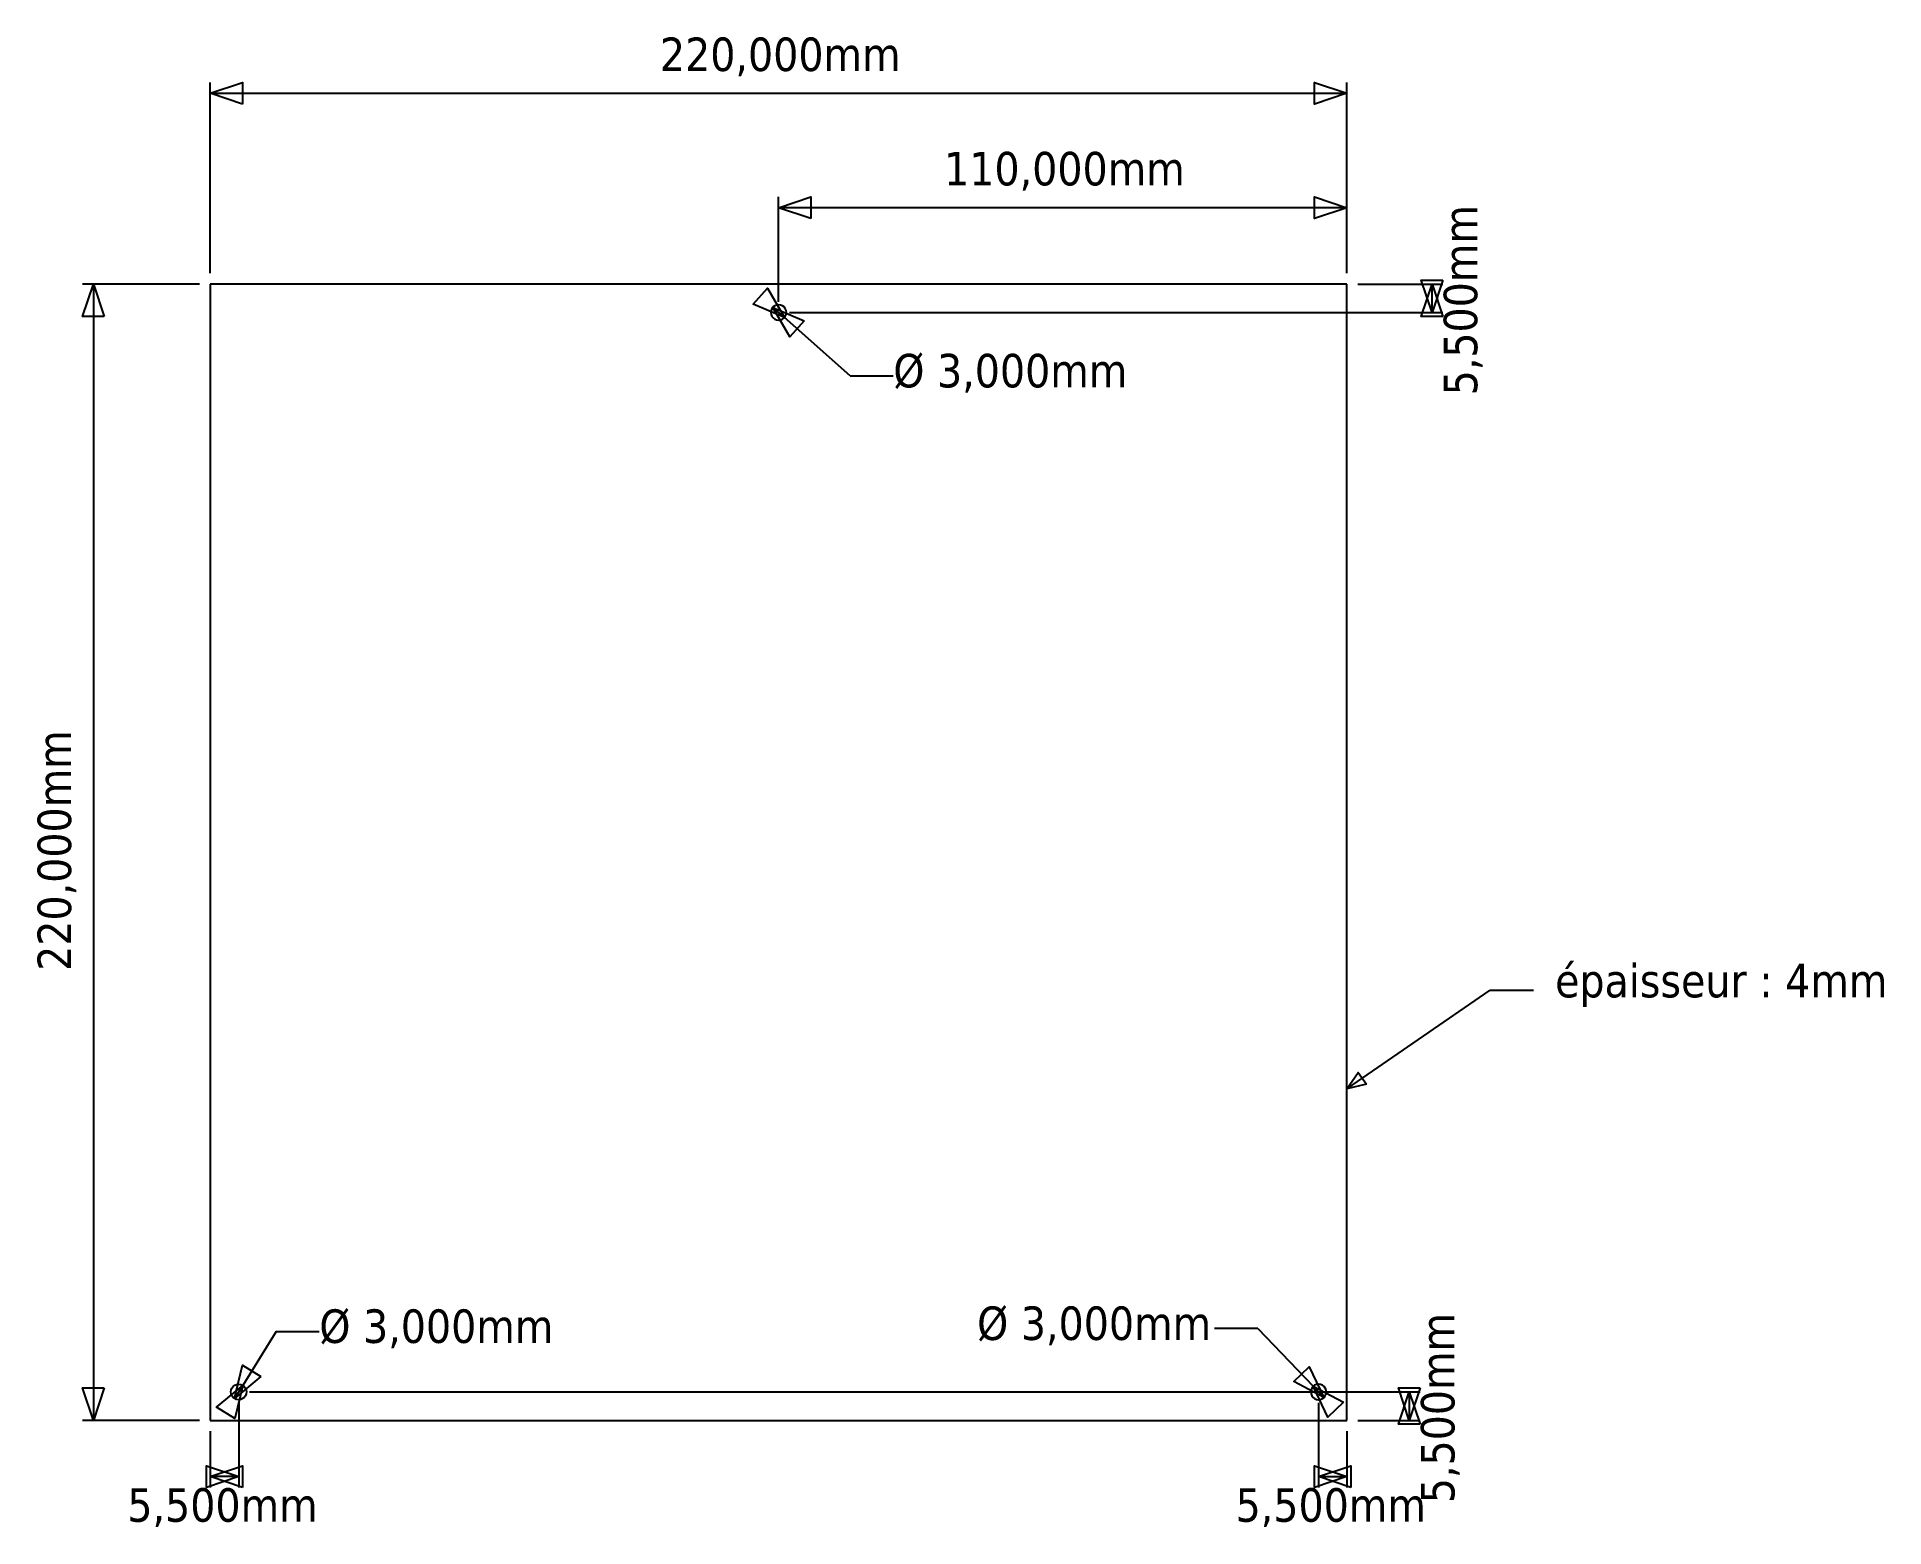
# Model space of a CAD drawing. Extents: x -161 to 197, y -142 to 147.
import ezdxf

# ---------------------------------------------------------------- set-up
doc = ezdxf.new("R2010")
doc.units = 0
doc.header["$MEASUREMENT"] = 0
doc.layers.get('0').update_dxf_attribs({"linetype": 'CONTINUOUS'})
doc.styles.add('TAHOMA', font='Tahoma', dxfattribs={"height": 0.2})

msp = doc.modelspace()

# ---------------------------------------------------------------- linework, layer by layer
at = {"color": 5}
for p, q in [((-127.03, 100.99), (-127.03, 137.92)), ((92.97, 100.99), (92.97, 137.92)), ((-127.03, 135.84), (92.97, 135.84)), ((-17.03, 95.49), (-17.03, 115.79)), ((92.97, 100.99), (92.97, 115.79)), ((92.97, 113.7), (-17.03, 113.7)), ((-129.12, 98.9), (-151.74, 98.9)), ((-149.65, 98.9), (-149.65, -121.1)), ((95.06, 98.9), (111.54, 98.9)), ((109.45, 93.4), (109.45, 98.9)), ((-15.91, 92.41), (-18.15, 94.4)), ((-14.94, 93.4), (111.54, 93.4)), ((-3.18, 81.12), (-15.91, 92.41)), ((-3.18, 81.12), (5.17, 81.12)), ((92.97, -56.94), (120.72, -37.8)), ((120.72, -37.8), (129.08, -37.8)), ((75.7, -103.32), (67.34, -103.32)), ((75.7, -103.32), (86.43, -114.51)), ((-114.28, -103.89), (-120.74, -114.32)), ((-114.28, -103.89), (-105.92, -103.89)), ((-120.74, -114.32), (-122.32, -116.87)), ((-121.53, -117.68), (-121.53, -134.08)), ((-119.44, -115.6), (107.13, -115.6)), ((86.43, -114.51), (88.51, -116.68)), ((87.47, -117.68), (87.47, -134.08)), ((105.04, -115.6), (105.04, -121.1)), ((-129.12, -121.1), (-151.74, -121.1)), ((95.06, -121.1), (107.13, -121.1)), ((-127.03, -123.18), (-127.03, -134.08)), ((92.97, -123.18), (92.97, -134.08)), ((-121.53, -131.99), (-127.03, -131.99)), ((87.47, -131.99), (92.97, -131.99))]:
    msp.add_line(p, q, dxfattribs=at)
for p, q in [((-127.03, 98.9), (-127.03, -121.1)), ((92.97, 98.9), (-127.03, 98.9)), ((92.97, -121.1), (92.97, 98.9)), ((-18.48, 93.79), (-18.53, 93.4)), ((-18.53, 93.4), (-18.48, 93.02)), ((-18.33, 94.15), (-18.48, 93.79)), ((-18.48, 93.02), (-18.33, 92.65)), ((-18.09, 94.47), (-18.33, 94.15)), ((-17.78, 94.7), (-18.09, 94.47)), ((-17.42, 94.85), (-17.78, 94.7)), ((-17.03, 94.9), (-17.42, 94.85)), ((-16.64, 94.85), (-17.03, 94.9)), ((-16.28, 94.7), (-16.64, 94.85)), ((-15.97, 94.47), (-16.28, 94.7)), ((-15.73, 94.15), (-15.97, 94.47)), ((-15.58, 93.79), (-15.73, 94.15)), ((-15.73, 92.65), (-15.58, 93.02)), ((-15.53, 93.4), (-15.58, 93.79)), ((-15.58, 93.02), (-15.53, 93.4)), ((-18.33, 92.65), (-18.09, 92.34)), ((-18.09, 92.34), (-17.78, 92.11)), ((-17.78, 92.11), (-17.42, 91.96)), ((-17.42, 91.96), (-17.03, 91.9)), ((-17.03, 91.9), (-16.64, 91.96)), ((-16.64, 91.96), (-16.28, 92.11)), ((-16.28, 92.11), (-15.97, 92.34)), ((-15.97, 92.34), (-15.73, 92.65)), ((-122.59, -114.53), (-122.28, -114.3)), ((-122.28, -114.3), (-121.92, -114.15)), ((-121.92, -114.15), (-121.53, -114.1)), ((-121.53, -114.1), (-121.14, -114.15)), ((-121.14, -114.15), (-120.78, -114.3)), ((-120.78, -114.3), (-120.47, -114.53)), ((86.72, -114.3), (86.41, -114.53)), ((87.08, -114.15), (86.72, -114.3)), ((87.47, -114.1), (87.08, -114.15)), ((87.86, -114.15), (87.47, -114.1)), ((88.22, -114.3), (87.86, -114.15)), ((88.53, -114.53), (88.22, -114.3)), ((-123.03, -115.6), (-122.98, -115.21)), ((-122.98, -115.98), (-123.03, -115.6)), ((-122.98, -115.21), (-122.83, -114.85)), ((-122.83, -116.35), (-122.98, -115.98)), ((-122.83, -114.85), (-122.59, -114.53)), ((-122.59, -116.66), (-122.83, -116.35)), ((-122.28, -116.89), (-122.59, -116.66)), ((-121.92, -117.04), (-122.28, -116.89)), ((-121.53, -117.1), (-121.92, -117.04)), ((-121.14, -117.04), (-121.53, -117.1)), ((-120.78, -116.89), (-121.14, -117.04)), ((-120.47, -116.66), (-120.78, -116.89)), ((-120.47, -114.53), (-120.23, -114.85)), ((-120.23, -116.35), (-120.47, -116.66)), ((-120.23, -114.85), (-120.08, -115.21)), ((-120.08, -115.98), (-120.23, -116.35)), ((-120.08, -115.21), (-120.03, -115.6)), ((-120.03, -115.6), (-120.08, -115.98)), ((86.02, -115.21), (85.97, -115.6)), ((85.97, -115.6), (86.02, -115.98)), ((86.17, -114.85), (86.02, -115.21)), ((86.02, -115.98), (86.17, -116.35)), ((86.41, -114.53), (86.17, -114.85)), ((86.17, -116.35), (86.41, -116.66)), ((86.41, -116.66), (86.72, -116.89)), ((86.72, -116.89), (87.08, -117.04)), ((87.08, -117.04), (87.47, -117.1)), ((87.47, -117.1), (87.86, -117.04)), ((87.86, -117.04), (88.22, -116.89)), ((88.22, -116.89), (88.53, -116.66)), ((88.77, -114.85), (88.53, -114.53)), ((88.53, -116.66), (88.77, -116.35)), ((88.92, -115.21), (88.77, -114.85)), ((88.77, -116.35), (88.92, -115.98)), ((88.97, -115.6), (88.92, -115.21)), ((88.92, -115.98), (88.97, -115.6)), ((-127.03, -121.1), (92.97, -121.1))]:
    msp.add_line(p, q)

# ---------------------------------------------------------------- texts
at = {"color": 5, "char_height": 6.491, "attachment_point": 7, "style": 'TAHOMA'}
for s, insert in [('220,000mm', (-40, 139.12)), ('110,000mm', (15, 116.98)), ('épaisseur : 4mm', (133.26, -41.05)), ('Ø 3,000mm', (-105.92, -107.14)), ('5,500mm', (-143.08, -141.76)), ('5,500mm', (71.42, -141.76))]:
    msp.add_mtext(s, dxfattribs=dict(at, insert=insert))
at = {"color": 5, "char_height": 6.491, "attachment_point": 7, "rotation": 90, "style": 'TAHOMA'}
for s, insert in [('5,500mm', (119.22, 77.36)), ('220,000mm', (-152.93, -34.07)), ('5,500mm', (114.81, -137.14))]:
    msp.add_mtext(s, dxfattribs=dict(at, insert=insert))
at = {"color": 5, "extrusion": (-2.20633e-12, -2.42643e-09, 1), "insert": (5.17, 77.87), "char_height": 6.491, "attachment_point": 7, "text_direction": (1, 0, 0), "style": 'TAHOMA'}
msp.add_mtext('Ø 3,000mm', dxfattribs=at)
at = {"color": 5, "extrusion": (-2.22241e-12, -2.42125e-09, 1), "insert": (21.39, -106.57), "char_height": 6.491, "attachment_point": 7, "text_direction": (1, 0, 0), "style": 'TAHOMA'}
msp.add_mtext('Ø 3,000mm', dxfattribs=at)

# ---------------------------------------------------------------- meshes
at = {"color": 5}
mesh = msp.add_polyface(dxfattribs=at)
corners = [(-120.76, 133.75), (-127.03, 135.84), (-120.76, 137.92)]
mesh.append_faces([[corners[k] for k in face] for face in [(0, 1, 2)]], dxfattribs={"color": 5})
mesh = msp.add_polyface(dxfattribs=at)
corners = [(92.97, 135.84), (86.71, 133.75), (86.71, 137.92)]
mesh.append_faces([[corners[k] for k in face] for face in [(0, 1, 2)]], dxfattribs={"color": 5})
mesh = msp.add_polyface(dxfattribs=at)
corners = [(-10.76, 111.61), (-17.03, 113.7), (-10.76, 115.79)]
mesh.append_faces([[corners[k] for k in face] for face in [(0, 1, 2)]], dxfattribs={"color": 5})
mesh = msp.add_polyface(dxfattribs=at)
corners = [(92.97, 113.7), (86.71, 111.61), (86.71, 115.79)]
mesh.append_faces([[corners[k] for k in face] for face in [(0, 1, 2)]], dxfattribs={"color": 5})
mesh = msp.add_polyface(dxfattribs=at)
corners = [(-147.56, 92.64), (-151.74, 92.64), (-149.65, 98.9)]
mesh.append_faces([[corners[k] for k in face] for face in [(0, 1, 2)]], dxfattribs={"color": 5})
mesh = msp.add_polyface(dxfattribs=at)
corners = [(-15.91, 92.41), (-21.98, 95.01), (-19.21, 98.13)]
mesh.append_faces([[corners[k] for k in face] for face in [(0, 1, 2)]], dxfattribs={"color": 5})
mesh = msp.add_polyface(dxfattribs=at)
corners = [(111.54, 99.67), (109.45, 93.4), (107.36, 99.67)]
mesh.append_faces([[corners[k] for k in face] for face in [(0, 1, 2)]], dxfattribs={"color": 5})
mesh = msp.add_polyface(dxfattribs=at)
corners = [(111.54, 92.64), (107.36, 92.64), (109.45, 98.9)]
mesh.append_faces([[corners[k] for k in face] for face in [(0, 1, 2)]], dxfattribs={"color": 5})
mesh = msp.add_polyface(dxfattribs=at)
corners = [(-12.08, 91.8), (-14.85, 88.68), (-18.15, 94.4)]
mesh.append_faces([[corners[k] for k in face] for face in [(0, 1, 2)]], dxfattribs={"color": 5})
mesh = msp.add_polyface(dxfattribs=at)
corners = [(96.74, -56.03), (92.97, -56.94), (95.16, -53.74)]
mesh.append_faces([[corners[k] for k in face] for face in [(0, 1, 2)]], dxfattribs={"color": 5})
mesh = msp.add_polyface(dxfattribs=at)
corners = [(-117.24, -112.64), (-122.32, -116.87), (-120.79, -110.44)]
mesh.append_faces([[corners[k] for k in face] for face in [(0, 1, 2)]], dxfattribs={"color": 5})
mesh = msp.add_polyface(dxfattribs=at)
corners = [(88.51, -116.68), (82.67, -113.6), (85.68, -110.71)]
mesh.append_faces([[corners[k] for k in face] for face in [(0, 1, 2)]], dxfattribs={"color": 5})
mesh = msp.add_polyface(dxfattribs=at)
corners = [(-120.74, -114.32), (-122.26, -120.75), (-125.81, -118.55)]
mesh.append_faces([[corners[k] for k in face] for face in [(0, 1, 2)]], dxfattribs={"color": 5})
mesh = msp.add_polyface(dxfattribs=at)
corners = [(-147.56, -114.83), (-149.65, -121.1), (-151.74, -114.83)]
mesh.append_faces([[corners[k] for k in face] for face in [(0, 1, 2)]], dxfattribs={"color": 5})
mesh = msp.add_polyface(dxfattribs=at)
corners = [(92.28, -117.59), (89.26, -120.48), (86.43, -114.51)]
mesh.append_faces([[corners[k] for k in face] for face in [(0, 1, 2)]], dxfattribs={"color": 5})
mesh = msp.add_polyface(dxfattribs=at)
corners = [(107.13, -114.83), (105.04, -121.1), (102.95, -114.83)]
mesh.append_faces([[corners[k] for k in face] for face in [(0, 1, 2)]], dxfattribs={"color": 5})
mesh = msp.add_polyface(dxfattribs=at)
corners = [(107.13, -121.86), (102.95, -121.86), (105.04, -115.6)]
mesh.append_faces([[corners[k] for k in face] for face in [(0, 1, 2)]], dxfattribs={"color": 5})
mesh = msp.add_polyface(dxfattribs=at)
corners = [(-121.53, -131.99), (-127.79, -134.08), (-127.79, -129.9)]
mesh.append_faces([[corners[k] for k in face] for face in [(0, 1, 2)]], dxfattribs={"color": 5})
mesh = msp.add_polyface(dxfattribs=at)
corners = [(-120.76, -134.08), (-127.03, -131.99), (-120.76, -129.9)]
mesh.append_faces([[corners[k] for k in face] for face in [(0, 1, 2)]], dxfattribs={"color": 5})
mesh = msp.add_polyface(dxfattribs=at)
corners = [(92.97, -131.99), (86.71, -134.08), (86.71, -129.9)]
mesh.append_faces([[corners[k] for k in face] for face in [(0, 1, 2)]], dxfattribs={"color": 5})
mesh = msp.add_polyface(dxfattribs=at)
corners = [(93.74, -134.08), (87.47, -131.99), (93.74, -129.9)]
mesh.append_faces([[corners[k] for k in face] for face in [(0, 1, 2)]], dxfattribs={"color": 5})

doc.saveas('drawing.dxf')
